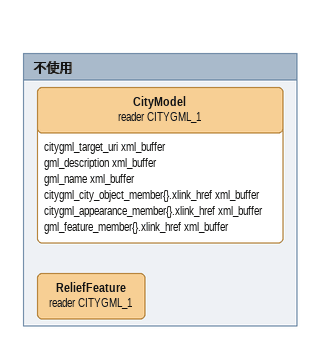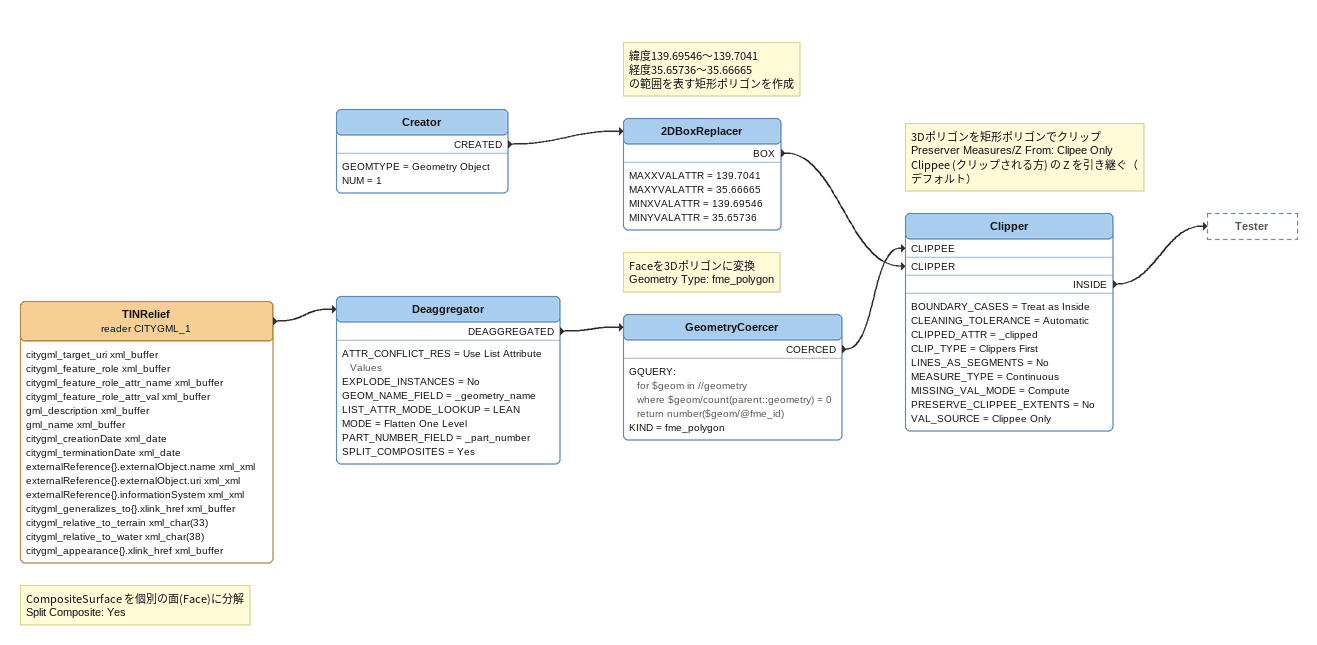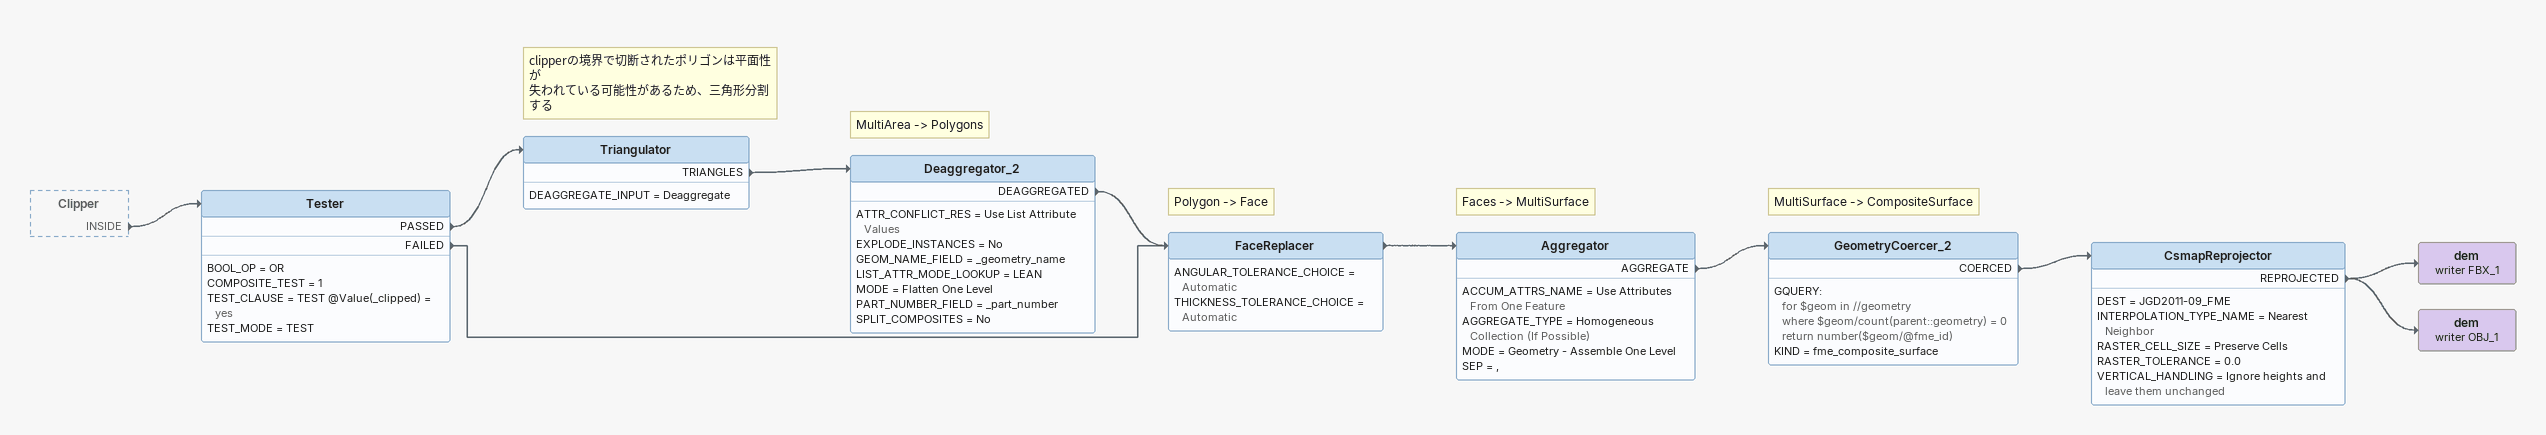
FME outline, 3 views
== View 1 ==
Bookmark: 不使用
CityModel (reader CITYGML_1)
    attributes: citygml_target_uri xml_buffer, gml_description xml_buffer, gml_name xml_buffer, citygml_city_object_member{}.xlink_href xml_buffer, citygml_appearance_member{}.xlink_href xml_buffer, gml_feature_member{}.xlink_href xml_buffer
ReliefFeature (reader CITYGML_1)

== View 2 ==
TINRelief (reader CITYGML_1)
    attributes: citygml_target_uri xml_buffer, citygml_feature_role xml_buffer, citygml_feature_role_attr_name xml_buffer, citygml_feature_role_attr_val xml_buffer, gml_description xml_buffer, gml_name xml_buffer, citygml_creationDate xml_date, citygml_terminationDate xml_date, externalReference{}.externalObject.name xml_xml, externalReference{}.externalObject.uri xml_xml, externalReference{}.informationSystem xml_xml, citygml_generalizes_to{}.xlink_href xml_buffer, citygml_relative_to_terrain xml_char(33), citygml_relative_to_water xml_char(38), citygml_appearance{}.xlink_href xml_buffer
    -> Deaggregator
Note: CompositeSurface を個別の面(Face)に分解 / Split Composite: Yes
Deaggregator
    ATTR_CONFLICT_RES = Use List Attribute Values
    EXPLODE_INSTANCES = No
    GEOM_NAME_FIELD = _geometry_name
    LIST_ATTR_MODE_LOOKUP = LEAN
    MODE = Flatten One Level
    PART_NUMBER_FIELD = _part_number
    SPLIT_COMPOSITES = Yes
    DEAGGREGATED -> GeometryCoercer
Note: Faceを3Dポリゴンに変換 / Geometry Type: fme_polygon
GeometryCoercer
    GQUERY:
      for $geom in //geometry
      where $geom/count(parent::geometry) = 0
      return number($geom/@fme_id)
    KIND = fme_polygon
    COERCED -> Clipper [CLIPPEE]
Creator
    GEOMTYPE = Geometry Object
    NUM = 1
    CREATED -> 2DBoxReplacer
Note: 緯度139.69546〜139.7041 / 経度35.65736〜35.66665 / の範囲を表す矩形ポリゴンを作成
2DBoxReplacer
    MAXXVALATTR = 139.7041
    MAXYVALATTR = 35.66665
    MINXVALATTR = 139.69546
    MINYVALATTR = 35.65736
    BOX -> Clipper [CLIPPER]
Note: 3Dポリゴンを矩形ポリゴンでクリップ / Preserver Measures/Z From: Clipee Only / Clippee (クリップされる方) の Z を引き継ぐ（デフォルト）
Clipper
    BOUNDARY_CASES = Treat as Inside
    CLEANING_TOLERANCE = Automatic
    CLIPPED_ATTR = _clipped
    CLIP_TYPE = Clippers First
    LINES_AS_SEGMENTS = No
    MEASURE_TYPE = Continuous
    MISSING_VAL_MODE = Compute
    PRESERVE_CLIPPEE_EXTENTS = No
    VAL_SOURCE = Clippee Only
    INSIDE -> Tester

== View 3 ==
Clipper [outside]
    INSIDE -> Tester
Tester
    BOOL_OP = OR
    COMPOSITE_TEST = 1
    TEST_CLAUSE = TEST @Value(_clipped) = yes
    TEST_MODE = TEST
    PASSED -> Triangulator
    FAILED -> FaceReplacer
Note: clipperの境界で切断されたポリゴンは平面性が / 失われている可能性があるため、三角形分割する
Triangulator
    DEAGGREGATE_INPUT = Deaggregate
    TRIANGLES -> Deaggregator_2
Note: MultiArea -> Polygons
Deaggregator_2
    ATTR_CONFLICT_RES = Use List Attribute Values
    EXPLODE_INSTANCES = No
    GEOM_NAME_FIELD = _geometry_name
    LIST_ATTR_MODE_LOOKUP = LEAN
    MODE = Flatten One Level
    PART_NUMBER_FIELD = _part_number
    SPLIT_COMPOSITES = No
    DEAGGREGATED -> FaceReplacer
Note: Polygon -> Face
FaceReplacer
    ANGULAR_TOLERANCE_CHOICE = Automatic
    THICKNESS_TOLERANCE_CHOICE = Automatic
    -> Aggregator
Note: Faces -> MultiSurface
Aggregator
    ACCUM_ATTRS_NAME = Use Attributes From One Feature
    AGGREGATE_TYPE = Homogeneous Collection (If Possible)
    MODE = Geometry - Assemble One Level
    SEP = ,
    AGGREGATE -> GeometryCoercer_2
Note: MultiSurface -> CompositeSurface
GeometryCoercer_2
    GQUERY:
      for $geom in //geometry
      where $geom/count(parent::geometry) = 0
      return number($geom/@fme_id)
    KIND = fme_composite_surface
    COERCED -> CsmapReprojector
CsmapReprojector
    DEST = JGD2011-09_FME
    INTERPOLATION_TYPE_NAME = Nearest Neighbor
    RASTER_CELL_SIZE = Preserve Cells
    RASTER_TOLERANCE = 0.0
    VERTICAL_HANDLING = Ignore heights and leave them unchanged
    REPROJECTED -> dem (writer FBX_1)
    REPROJECTED -> dem (writer OBJ_1)
dem (writer FBX_1)
dem (writer OBJ_1)
